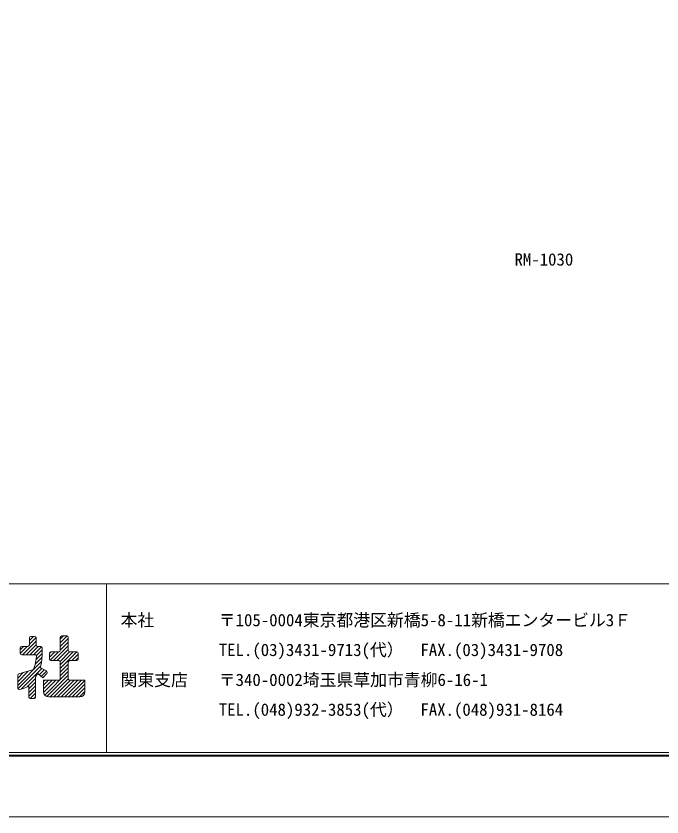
# Model space of a CAD drawing. Units: millimetres, scale not verified. Extents: x -210 to 210, y -148 to 148.
# Drawn here: x -95.6 to 19.4, y -148.5 to -5.9 of the extents above; entities that cross this region are included whole.
import ezdxf
from ezdxf.enums import TextEntityAlignment as Align

# ---------------------------------------------------------------- set-up
doc = ezdxf.new("R2010")
doc.units = ezdxf.units.MM
doc.header["$LTSCALE"] = 0.5
for name, color, linetype, lineweight in [('0-1_1-1図枠', 3, 'Continuous', 18), ('0-3_2-1寸法', 7, 'Continuous', 5), ('0-4_Defpoints', 7, 'Continuous', 5), ('0-A_5-4図補助2', 7, 'Continuous', 5)]:
    doc.layers.add(name, color=color, linetype=linetype, lineweight=lineweight)
doc.layers.add('0-2_1-2図名', color=7, linetype='Continuous')
doc.styles.add('ＭＳ ゴシック', font='')
doc.styles.get('ＭＳ ゴシック').set_extended_font_data('MS Gothic')

msp = doc.modelspace()

# ---------------------------------------------------------------- linework, layer by layer
at = {"layer": '0-1_1-1図枠'}
for p, q in [((-199.5, -107), (199.5, -107)), ((-79.5, -107), (-79.5, -137)), ((-200, -137.5), (200, -137.5)), ((-199.5, -137), (199.5, -137))]:
    msp.add_line(p, q, dxfattribs=at)
at = {"layer": '0-4_Defpoints'}
msp.add_line((-200.2, -137.7), (200.2, -137.7), dxfattribs=at)
msp.add_line((-200.2, -137.7), (200.2, -137.7), dxfattribs=at)
msp.add_lwpolyline([(-210, -148.5), (-210, 148.5), (210, 148.5), (210, -148.5)], close=True, dxfattribs=at)
at = {"layer": '0-A_5-4図補助2'}
for p, q in [((-93.2344, -117.0953), (-92.4885, -116.3495)), ((-93.2344, -117.7495), (-92.0503, -116.5654)), ((-93.2344, -116.6233), (-93.2344, -117.8598)), ((-92.3179, -116.3495), (-92.9605, -116.3495)), ((-92.0441, -117.8598), (-92.0441, -116.6233)), ((-87.7293, -116.8236), (-87.1808, -116.2751)), ((-87.7293, -117.4777), (-86.5327, -116.2811)), ((-87.7293, -116.549), (-87.7293, -118.8262)), ((-87.7293, -118.1319), (-86.3158, -116.7184)), ((-86.5896, -116.2751), (-87.4554, -116.2751)), ((-86.3158, -118.8262), (-86.3158, -116.549)), ((-94.871, -118.732), (-94.2726, -118.1336)), ((-94.8685, -119.3836), (-93.6185, -118.1336)), ((-93.5082, -118.1336), (-94.5972, -118.1336)), ((-94.4511, -119.6204), (-92.0441, -117.2134)), ((-93.7969, -119.6204), (-92.044, -117.8674)), ((-93.1427, -119.6204), (-91.656, -118.1336)), ((-92.4886, -119.6204), (-91.0487, -118.1805)), ((-91.202, -118.1336), (-91.7702, -118.1336)), ((-88.9501, -120.6611), (-86.3158, -118.0268)), ((-87.7293, -118.7861), (-86.3158, -117.3726)), ((-94.871, -118.4074), (-94.871, -119.3465)), ((-94.5972, -119.6204), (-92.208, -119.6204)), ((-92.0303, -120.4704), (-90.9282, -119.3683)), ((-91.971, -119.757), (-90.9282, -118.7141)), ((-91.077, -121.0328), (-90.9282, -119.546)), ((-89.6635, -120.0661), (-88.6974, -119.1)), ((-89.6635, -119.412), (-89.3515, -119.1)), ((-89.6635, -119.3738), (-89.6635, -120.3873)), ((-89.5514, -120.6082), (-88.0432, -119.1)), ((-88.0031, -119.1), (-89.3897, -119.1)), ((-88.296, -120.6611), (-86.3158, -118.6809)), ((-87.7707, -120.79), (-86.0783, -119.0976)), ((-87.7293, -121.4027), (-85.4265, -119.1)), ((-87.7293, -122.0569), (-84.774, -119.1017)), ((-84.8042, -119.1), (-86.042, -119.1)), ((-85.6793, -120.6611), (-84.5304, -119.5122)), ((-84.5304, -120.3873), (-84.5304, -119.3738)), ((-95.3174, -125.0658), (-91.0539, -120.8024)), ((-92.1681, -121.2624), (-90.9812, -120.0755)), ((-91.077, -121.0328), (-91.2479, -121.7162)), ((-89.3897, -120.6611), (-88.0031, -120.6611)), ((-87.7293, -120.9349), (-87.7293, -123.8812)), ((-86.3158, -123.8812), (-86.3158, -120.9349)), ((-86.042, -120.6611), (-84.8042, -120.6611)), ((-85.0251, -120.6611), (-84.5304, -120.1663)), ((-95.3174, -124.4117), (-93.4471, -122.5414)), ((-95.273, -125.6756), (-91.2261, -121.6287)), ((-94.6692, -125.726), (-91.017, -122.0738)), ((-91.4781, -123.1891), (-90.5883, -122.2992)), ((-91.1212, -123.4863), (-90.1627, -122.5279)), ((-91.1098, -122.025), (-90.2034, -122.5016)), ((-90.5009, -126.791), (-86.3158, -122.6059)), ((-87.7293, -122.7111), (-86.3158, -121.2976)), ((-87.7293, -123.3652), (-86.3158, -121.9518)), ((-95.3174, -123.7575), (-94.3438, -122.7839)), ((-95.3174, -123.2511), (-95.3174, -125.5261)), ((-93.6354, -125.3464), (-92.1185, -123.8294)), ((-92.1185, -127.152), (-92.1185, -123.6071)), ((-92.0679, -123.4485), (-91.7329, -122.9769)), ((-90.1224, -127.0667), (-86.3158, -123.2601)), ((-89.5301, -127.1285), (-86.314, -123.9125)), ((-93.3088, -125.6739), (-92.1185, -124.4836)), ((-93.3088, -126.3281), (-92.1185, -125.1378)), ((-90.705, -125.6868), (-89.1732, -124.155)), ((-90.705, -125.0326), (-89.8274, -124.155)), ((-90.705, -124.3785), (-90.4815, -124.155)), ((-90.6974, -126.3333), (-88.519, -124.155)), ((-88.8759, -127.1285), (-85.9024, -124.155)), ((-88.2217, -127.1285), (-85.2482, -124.155)), ((-87.5676, -127.1285), (-84.594, -124.155)), ((-86.9134, -127.1285), (-83.9399, -124.155)), ((-86.2592, -127.1285), (-83.3401, -124.2094)), ((-85.6051, -127.1285), (-83.3401, -124.8635)), ((-93.3088, -126.9822), (-92.1185, -125.7919)), ((-93.0922, -127.4198), (-92.1185, -126.4461)), ((-84.9509, -127.1285), (-83.3401, -125.5177)), ((-84.2967, -127.1285), (-83.3401, -126.1719)), ((-93.0349, -127.4259), (-92.3923, -127.4259)), ((-92.4441, -127.4259), (-92.1185, -127.1003)), ((-89.7922, -127.1285), (-84.2529, -127.1285))]:
    msp.add_line(p, q, dxfattribs=at)
for points in [[(-90.9356, -119.6204), (-90.9282, -119.6204), (-90.9282, -118.4074)], [(-92.5136, -122.1737), (-92.1929, -121.4045), (-91.9382, -119.9412)], [(-95.1132, -122.9862), (-93.9039, -122.6682), (-92.6931, -122.3321)], [(-90.1303, -122.9304), (-90.8538, -123.709), (-91.7329, -122.9769)], [(-94.9862, -125.7939), (-94.2759, -125.6418), (-93.3088, -125.1957), (-93.3088, -127.152)], [(-88.0031, -124.155), (-90.705, -124.155), (-90.705, -126.2157)], [(-83.3401, -126.2157), (-83.3401, -124.155), (-86.042, -124.155)]]:
    msp.add_lwpolyline(points, dxfattribs=at)
for centre, radius, start, end in [((-92.9605, -116.6233), 0.2738, 90, 180), ((-92.3179, -116.6233), 0.2738, 0, 90), ((-87.4554, -116.549), 0.2738, 90, 180), ((-86.5896, -116.549), 0.2738, 0, 90), ((-94.5972, -118.4074), 0.2738, 90, 180), ((-93.5082, -117.8598), 0.2738, 270, 0), ((-91.7702, -117.8598), 0.2738, 180, 270), ((-91.202, -118.4074), 0.2738, 0, 90), ((-94.5972, -119.3465), 0.2738, 180, 270), ((-92.208, -119.8942), 0.2738, 350.12702, 90), ((-89.3897, -119.3738), 0.2738, 90, 180), ((-88.0031, -118.8262), 0.2738, 270, 0), ((-86.042, -118.8262), 0.2738, 180, 270), ((-84.8042, -119.3738), 0.2738, 0, 90), ((-89.3897, -120.3873), 0.2738, 180, 270), ((-88.0031, -120.9349), 0.2738, 0, 90), ((-86.042, -120.9349), 0.2738, 90, 180), ((-84.8042, -120.3873), 0.2738, 270, 0), ((-92.7663, -122.0683), 0.2738, 285.51317, 337.36507), ((-90.9823, -121.7826), 0.2738, 165.95378, 242.25895), ((-90.3309, -122.744), 0.2738, 317.09995, 62.25895), ((-95.0435, -123.2511), 0.2738, 104.73314, 180), ((-91.8446, -123.6071), 0.2738, 144.61752, 180), ((-88.0031, -123.8812), 0.2738, 270, 0), ((-86.042, -123.8812), 0.2738, 180, 270), ((-95.0435, -125.5261), 0.2738, 180, 282.08606), ((-89.7922, -126.2157), 0.9128, 180, 270), ((-84.2529, -126.2157), 0.9128, 270, 0), ((-93.0349, -127.152), 0.2738, 180, 270), ((-92.3923, -127.152), 0.2738, 270, 0)]:
    msp.add_arc(centre, radius, start, end, dxfattribs=at)

# ---------------------------------------------------------------- texts
at = {"layer": '0-2_1-2図名', "style": 'ＭＳ ゴシック'}
for s, p in [('本社', (-77, -115.2035)), ('〒105-0004東京都港区新橋5-8-11新橋エンタービル3Ｆ', (-59.5, -115.2035)), ('TEL.(03)3431-9713(代）  FAX.(03)3431-9708', (-59.5, -120.5071)), ('関東支店', (-77, -125.8391)), ('〒340-0002埼玉県草加市青柳6-16-1', (-59.5, -125.8391)), ('TEL.(048)932-3853(代）  FAX.(048)931-8164', (-59.5, -131.1428))]:
    msp.add_text(s, height=2.199, dxfattribs=at).set_placement(p, align=Align.BOTTOM_LEFT)
at = {"layer": '0-3_2-1寸法', "style": 'ＭＳ ゴシック'}
msp.add_text('RM-1030', height=2.199, dxfattribs=at).set_placement((-6.8223, -51), align=Align.BOTTOM_LEFT)

doc.saveas('drawing.dxf')
